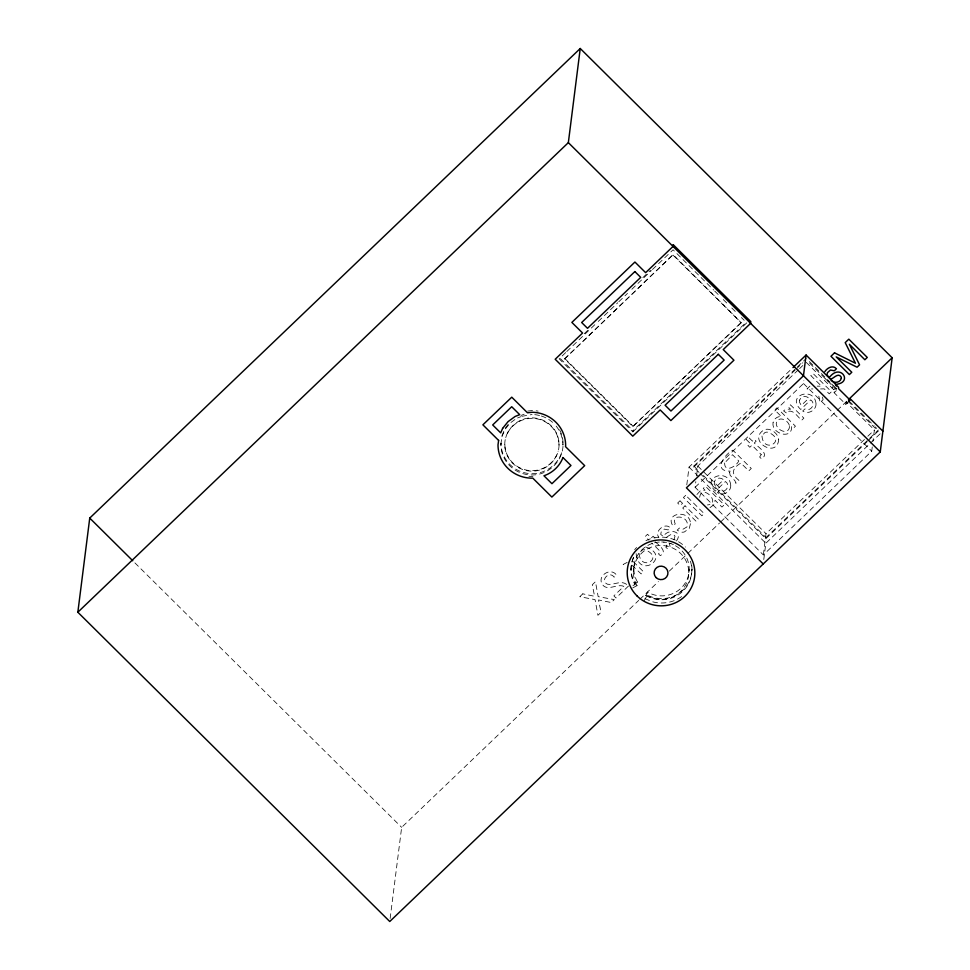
<?xml version="1.0" encoding="UTF-8"?>
<svg xmlns="http://www.w3.org/2000/svg" width="970" height="970" viewBox="0 0 970 970"><rect width="100%" height="100%" fill="white"/><g stroke="black" fill="none" stroke-linecap="round" stroke-linejoin="round"><path stroke-width="0.73" stroke-dasharray="4.85 3.64" d="M699.673 497.343C701.601 482.89 722.189 503.757 707.433 504.933M636.138 553.652C638.721 580.46 672.804 555.786 645.329 546.862M390.134 918.517L401.653 827.361L638.709 600.406M559.629 429.843A31.028 30.215 7.2 0 1 563.061 443.848C563.424 460.75 548.547 475.361 531.718 474.961A31.028 30.215 7.2 0 1 500.859 444.381L501.029 443.12A31.028 30.215 7.2 0 0 531.875 473.712C545.37 473.809 558.187 464.715 561.957 451.656M504.776 444.418C504.642 429.88 517.665 417.536 532.093 417.864A27.111 26.396 7.2 0 1 559.047 444.587C559.181 459.137 546.171 471.481 531.742 471.153A27.111 26.396 7.2 0 1 504.776 444.418L504.837 443.945A27.111 26.396 7.2 0 0 531.79 470.68C543.588 470.765 554.779 462.823 558.089 451.414M564.661 358.888L673.107 254.661L741.262 322.78L632.889 426.533L564.661 358.888L673.107 254.661M559.047 444.587L558.987 445.06A27.111 26.396 7.2 0 0 532.033 418.337C520.235 418.24 509.044 426.194 505.746 437.591M563.061 443.848L562.903 445.109A31.028 30.215 7.2 0 0 554.864 424.581M632.889 426.533L741.322 322.307M565.68 352.595L559.181 358.827L632.852 431.88L633.01 430.632L745.833 322.622M630.937 569.705L631.082 568.565M633.434 572.094L633.871 568.602M633.459 557.241A30.47 29.658 7.2 0 0 635.059 583.431L635.071 584.91M632.767 587.893L637.06 585.613L637.508 582.121A27.681 26.942 7.2 0 1 653.137 543.188M675.496 545.746A27.681 26.942 7.2 0 1 685.414 582.691A27.681 26.942 7.2 0 1 647.572 592.112L644.407 598.429L652.458 601.776A33.829 32.931 7.2 0 0 684.105 594.61M644.104 600.782L647.135 595.592L647.572 592.112M686.784 484.867L689.039 467.091L791.86 368.649M699.043 472.402L693.744 467.152L693.877 466.012L796.382 367.885M872.26 446.94L871.727 451.183L763.341 554.937L695.114 487.292L695.829 481.629M696.545 475.967L697.806 466.061L798.516 369.643M688.761 572.736L689.197 569.257M691.852 570.421L691.998 569.293M763.341 554.937L766.021 533.706L866.743 437.288M700.097 473.457L765.863 538.653L765.997 537.525L868.514 439.398M763.778 559.532L765.839 543.236L880.699 433.275M695.114 487.292L803.499 383.538L803.851 380.713M849.089 401.204L845.84 404.308L834.139 392.717L834.442 390.328L836.419 388.449L831.205 383.283M836.419 388.449L836.273 389.576L807.101 360.646M845.84 404.308L846.143 401.932L874.406 429.952L872.976 441.277M868.368 440.525L878.177 431.129L878.323 430.001L875.195 426.897M500.859 444.381L502.12 435.312L505.261 428.061L508.571 423.926M501.963 436.561L505.103 429.31L510.074 423.114L516.525 418.385M696.933 494.518L700.279 490.832L705.02 490.165L703.238 488.395L705.457 486.261L724.214 504.861L721.922 507.043L715.06 500.229L714.332 504.424L709.749 507.819M674.004 539.611L675.023 536.228C672.077 531.257 667.784 537.428 664.389 538.338M676.454 541.005C683.729 530.99 668.342 528.08 663.347 536.374L660.703 534.409L661.273 531.79L664.28 529.123L668.124 529.899L670.246 527.85C665.153 521.921 653.744 531.596 658.885 537.344M584.279 333.68L588.62 329.533M642.855 277.602L650.458 270.339M566.771 351.552L597.144 322.476M598.223 321.446L617.757 302.749M618.836 301.706L627.517 293.401M631.858 289.254L651.379 270.557M652.458 269.514L673.071 249.787L713.653 290.018M632.852 431.88L746.754 322.84L741.419 317.554M797.473 366.842L806.203 358.488M693.744 467.152L795.157 370.055M796.249 369.012L802.784 362.744M799.607 368.6L802.893 365.447M809.938 386.133L807.016 388.921L812.872 388.934M628.499 586.038L616.011 597.981L613.877 595.871L623.807 586.365C616.847 583.249 606.201 592.585 601.679 583.237C597.981 575.028 611.003 567.329 616.447 574.955L614.119 577.186C609.475 570.263 599.484 580.545 607.426 584.207C614.143 585.456 621.867 579.211 627.675 585.419M834.139 392.717L836.31 390.643M639.8 599.363L658.375 581.588M669.3 571.124L686.784 554.391M687.875 553.349L719.546 523.012M720.649 521.969L847.368 400.646M867.835 436.233L874.406 429.952M869.605 438.343L878.323 430.001M765.863 538.653L867.277 441.568M835.497 388.436L833.691 389.722M832.018 388.061C836.577 384.071 824.367 380.761 823.797 376.239M635.059 583.419L637.508 582.121M632.961 585.589L634.913 584.558A30.47 29.658 7.2 0 1 635.107 554.913M520.975 415.451L524.176 414.202M517.592 417.961L520.817 416.7M521.884 416.288L532.057 414.517M627.19 562.382L623.152 564.479L625.529 566.844M527.716 411.062L532.227 410.54A33.829 32.931 7.2 0 1 538.107 411.11M532.906 476.306L531.863 476.428A33.829 32.931 7.2 0 1 528.917 476.27M820.547 388.958L824.197 388.837L829.253 393.844L831.448 391.747L812.993 373.45L810.799 375.56L821.517 386.181L817.177 386.157M671.022 543.491L669.336 543.467L670.112 546.365L667.493 548.826L665.82 547.165L667.057 545.722L663.722 542.145M645.693 595.447L646.056 595.592A30.47 29.658 7.2 0 0 681.364 592.597A30.47 29.658 7.2 0 0 689.585 559.035M631.846 565.122L641.17 573.913L643.449 571.718L632.064 560.442M809.332 361.58L830.162 382.241M849.15 401.071L866.865 418.64M867.907 419.67L874.152 425.866M847.974 401.168L878.177 431.129M806.179 362.307L834.442 390.328M714.72 291.085L718.988 295.316M723.256 299.548L727.536 303.78M731.804 308.023L736.072 312.255M803.499 383.538L871.727 451.183M673.047 255.134L741.262 322.78M697.806 466.061L766.021 533.706M693.877 466.012L699.188 471.274M703.432 475.482L765.997 537.525M689.039 467.091L765.839 543.236M564.722 358.415L632.949 426.06M560.405 358.633L633.01 430.632M654.98 538.071L653.137 536.24L651.294 537.998L647.536 534.276L645.232 536.495L648.978 540.217M655.114 541.793C658.581 544.764 668.257 551.821 660.255 555.628L658.472 553.858L660.061 552.148L659.6 550.754L651.804 543.018M134.903 562.879L401.653 827.361M822.451 397.045L823.093 399.737L820.171 402.538L818.425 394.378M634.683 549.687A33.829 32.931 7.2 0 1 636.599 547.504M645.935 540.654A33.829 32.931 7.2 0 1 685.438 547.044M637.06 585.613A27.681 26.942 7.2 0 1 656.435 545.819A27.681 26.942 7.2 0 1 688.312 577.417A27.681 26.942 7.2 0 1 647.135 595.592M654.52 542.812A27.681 26.942 7.2 0 1 660.243 542M661.685 541.975A27.681 26.942 7.2 0 1 667.445 542.63M668.839 542.982A27.681 26.942 7.2 0 1 674.235 545.067M691.743 565.413A30.47 29.658 7.2 0 1 678.333 593.798A30.47 29.658 7.2 0 1 646.19 594.464M534.749 414.663A31.028 30.215 7.2 0 1 540.072 415.645M541.369 416.021A31.028 30.215 7.2 0 1 547.541 418.749M548.68 419.44A31.028 30.215 7.2 0 1 553.943 423.623M690.458 523.715L689.282 528.371L684.359 531.96A6.56 6.39 7.2 0 1 680.164 531.803L677.181 530.154L679.4 528.019L682.904 529.256L686.796 527.037A3.941 3.844 7.2 0 0 687.354 523.982C686.978 515.446 670.488 514.1 675.241 523.885L673.01 526.019C663.953 512.681 690.422 509.032 690.458 523.715M761.232 454.603L759.631 457.015L761.414 458.786C770.35 454.093 757.315 446.673 754.296 442.987L756.139 441.229L754.284 439.398L752.453 441.156L748.694 437.434L746.379 439.652L750.137 443.375L747.967 445.448L749.81 447.279L751.98 445.206L761.232 454.603M729.634 472.536L730.107 475.179L735.078 480.987L735.806 483.303L738.91 480.332C730.895 473.99 731.853 468.498 740.862 463.042L748.767 470.886L751.301 468.474L732.847 450.177C724.335 454.251 712.817 471.565 730.083 471.117L729.634 472.536M789.507 426.4C789.034 435.882 775.806 430.28 776.255 423.15C777.964 415.172 789.01 420.046 789.507 426.4M778.704 439.531C777.14 458.81 747.943 441.314 763.014 430.534A7.893 7.687 7.2 0 1 768.179 429.261C773.296 429.977 778.049 434.317 778.704 439.531M773.078 422.617C771.101 433.626 792.381 440.247 791.629 426.509L793.351 428.219L795.448 426.206L776.946 407.849L774.727 409.97L781.42 416.615C777.601 415.984 773.793 418.87 773.078 422.617M730.774 485.485C731.053 491.948 722.711 496.555 717.448 492.651L719.691 490.505C725.148 493.912 731.186 485.424 725.439 481.532L715.472 491.075C700.243 477.228 729.234 467.31 730.774 485.485M816.037 403.859C816.316 410.322 807.974 414.93 802.711 411.025L804.954 408.879C810.411 412.286 816.449 403.799 810.702 399.907L800.735 409.449C785.506 395.602 814.497 385.684 816.037 403.859M639.133 553.627C640.588 572.203 664.826 557.908 645.317 549.893A4.377 4.256 7.2 0 0 641.764 550.402L639.133 553.627M761.984 436.027C763.426 454.603 787.664 440.307 768.155 432.293A4.377 4.256 7.2 0 0 764.602 432.802L761.984 436.027M714.356 481.678L714.332 484.091L716.03 487.037L723.584 479.81C720.855 476.925 715.593 477.798 714.356 481.678M799.62 400.052L799.595 402.465L801.293 405.411L808.847 398.185C806.118 395.287 800.856 396.172 799.62 400.052M724.614 462.993C724.505 473.396 736.4 466.206 738.776 460.98L732.471 454.724L724.614 462.993M786.282 412.856L783.566 410.904L785.761 409.158L790.574 409.195L788.246 406.891L790.417 404.805L803.875 418.143L801.584 420.325C797.995 417.245 791.86 407.085 786.282 412.856M582.8 593.834L579.793 596.708L595.046 599.63L597.932 615.295L601.073 612.288L598.514 599.957L611.27 602.528L614.313 599.618L598.175 596.635L595.447 581.721L592.282 584.752L594.586 596.308L582.8 593.834M679.982 500.787L677.666 503.018L680.225 505.552L682.553 503.333L679.982 500.787M685.705 495.318L683.413 497.513L701.868 515.797L704.147 513.615L685.705 495.318M685.05 505.806L682.722 508.037L696.108 521.302L698.436 519.083L685.05 505.806"/><path stroke-width="1.45" d="M77.843 612.228L89.737 518.089L580.242 48.5L892.157 357.772L880.263 451.911L389.758 921.5L77.843 612.228L568.347 142.638L580.242 48.5M882.882 431.177L850.338 398.912L850.169 400.161L838.48 388.57L838.638 387.309L806.082 355.032L803.463 375.766L686.42 487.825L763.22 563.97M824.803 371.704C827.083 367.921 832.89 364.732 836.443 368.745L834.321 370.795L830.478 370.007L827.471 372.674L826.901 375.305L829.544 377.257C840.65 362.695 853.564 383.101 835.534 384.362L836.382 385.975M792.963 367.606L806.082 355.032M848.459 399.604L892.157 357.772M848.762 400.416L850.338 398.912M568.347 142.638L880.263 451.911M89.737 518.089L132.757 560.745M673.253 244.707L673.034 246.441L645.644 272.667L634.926 262.033L571.863 322.404L582.582 333.025L555.192 359.252L632.779 436.173L660.17 409.946L670.888 420.58L733.938 360.209L723.22 349.588L750.61 323.362L750.828 321.628L673.253 244.707M498.628 440.428L498.01 444.818A33.829 32.931 7.2 0 0 531.645 478.161L532.688 478.04L551.869 497.064L584.68 465.649L565.498 446.624L565.643 445.606A33.829 32.931 7.2 0 0 532.009 412.262L527.498 412.796L511.76 397.179L482.89 424.824L498.628 440.428M841.342 378.3C840.105 383.211 832.878 383.744 830.587 379.234C833.982 378.324 838.274 372.153 841.22 377.124L841.342 378.3M502.63 428.388L500.69 432.875L492.687 424.945L511.711 406.733L519.714 414.663L515.082 416.482L508.05 421.635L502.63 428.388M562.952 457.549C559.811 466.024 552.5 472.911 543.94 475.761L551.942 483.69L570.966 465.491L562.952 457.549M634.865 271.576L581.66 322.513L587.517 328.309L640.721 277.371L634.865 271.576M718.297 354.305L665.093 405.23L670.937 411.037L724.141 360.1L718.297 354.305M834.527 352.837L830.951 356.269L849.393 374.565L851.793 372.262L836.188 356.887L857.068 367.218L859.565 364.829L849.368 344.265L864.864 359.761L867.277 357.445L848.823 339.161L845.209 342.616L855.443 363.216L834.527 352.837M636.999 595.907A33.829 32.931 7.2 0 0 693.647 581.794A33.829 32.931 7.2 0 0 652.458 540.957A33.829 32.931 7.2 0 0 636.999 595.907M656.108 577.599A6.935 6.754 7.2 0 0 667.724 574.713A6.935 6.754 7.2 0 0 659.285 566.347A6.935 6.754 7.2 0 0 656.108 577.599"/></g></svg>
